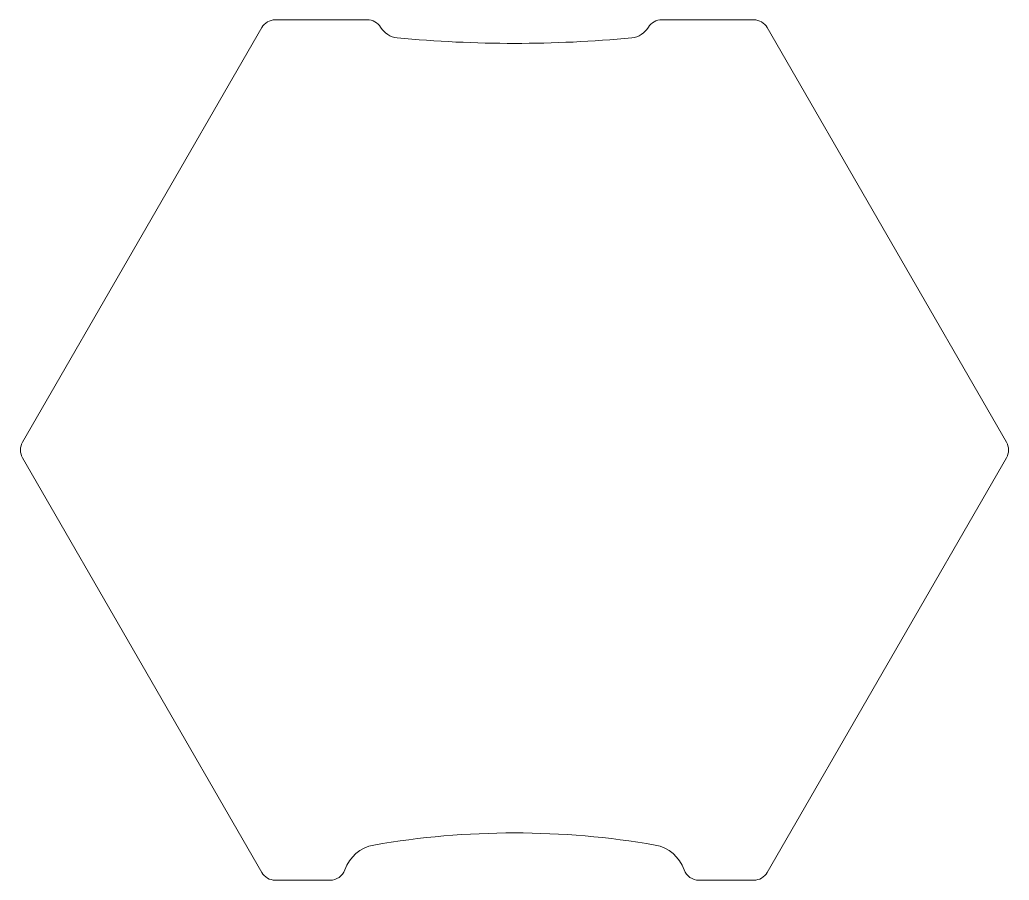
# Model space of a CAD drawing. Header units: millimetres. Extents: x 9.6 to 72.9, y -65.1 to -10.1.
import ezdxf

# ---------------------------------------------------------------- set-up
doc = ezdxf.new("R2010")
doc.units = ezdxf.units.MM
doc.header["$MEASUREMENT"] = 0
doc.layers.add('Layer 1', color=7, linetype='Continuous', lineweight=0)

# ---------------------------------------------------------------- blocks, each defined once
blk = doc.blocks.new('Block_0')
at = {"layer": 'Layer 1', "color": 240, "lineweight": 18, "true_color": 0xed2024}
for p, q in [((31.858, -10.071), (25.975, -10.071)), ((56.575, -10.071), (50.692, -10.071)), ((25.109, -10.571), (9.809, -37.071)), ((72.741, -37.071), (57.441, -10.571)), ((9.809, -38.071), (25.109, -64.571)), ((57.441, -64.571), (72.741, -38.071)), ((25.975, -65.071), (29.476, -65.071)), ((53.074, -65.071), (56.575, -65.071))]:
    blk.add_line(p, q, dxfattribs=at)
for points in [[(25.975, -10.071), (25.618, -10.071), (25.288, -10.261), (25.109, -10.571)], [(32.71, -10.548), (32.528, -10.251), (32.206, -10.071), (31.858, -10.071)], [(50.692, -10.071), (50.344, -10.071), (50.022, -10.251), (49.84, -10.548)], [(57.441, -10.571), (57.262, -10.261), (56.932, -10.071), (56.575, -10.071)], [(32.71, -10.548), (32.942, -10.925), (33.335, -11.174), (33.775, -11.221)], [(48.775, -11.221), (49.215, -11.174), (49.608, -10.925), (49.84, -10.548)], [(33.775, -11.221), (38.764, -11.699), (43.786, -11.699), (48.775, -11.221)], [(9.809, -37.071), (9.631, -37.38), (9.631, -37.761), (9.809, -38.071)], [(72.741, -38.071), (72.919, -37.761), (72.919, -37.38), (72.741, -37.071)], [(50.275, -62.821), (44.319, -61.792), (38.231, -61.792), (32.275, -62.821)], [(32.275, -62.821), (31.419, -62.987), (30.713, -63.591), (30.416, -64.411)], [(52.134, -64.411), (51.837, -63.591), (51.131, -62.987), (50.275, -62.821)], [(29.476, -65.071), (29.897, -65.071), (30.273, -64.807), (30.416, -64.411)], [(52.134, -64.411), (52.277, -64.807), (52.653, -65.071), (53.074, -65.071)], [(25.109, -64.571), (25.288, -64.88), (25.618, -65.071), (25.975, -65.071)], [(56.575, -65.071), (56.932, -65.071), (57.262, -64.88), (57.441, -64.571)]]:
    blk.add_open_spline(points, degree=3, dxfattribs=at)

msp = doc.modelspace()

# ---------------------------------------------------------------- block references
at = {"layer": 'Layer 1'}
msp.add_blockref('Block_0', (0, 0), dxfattribs=at)

doc.saveas('drawing.dxf')
